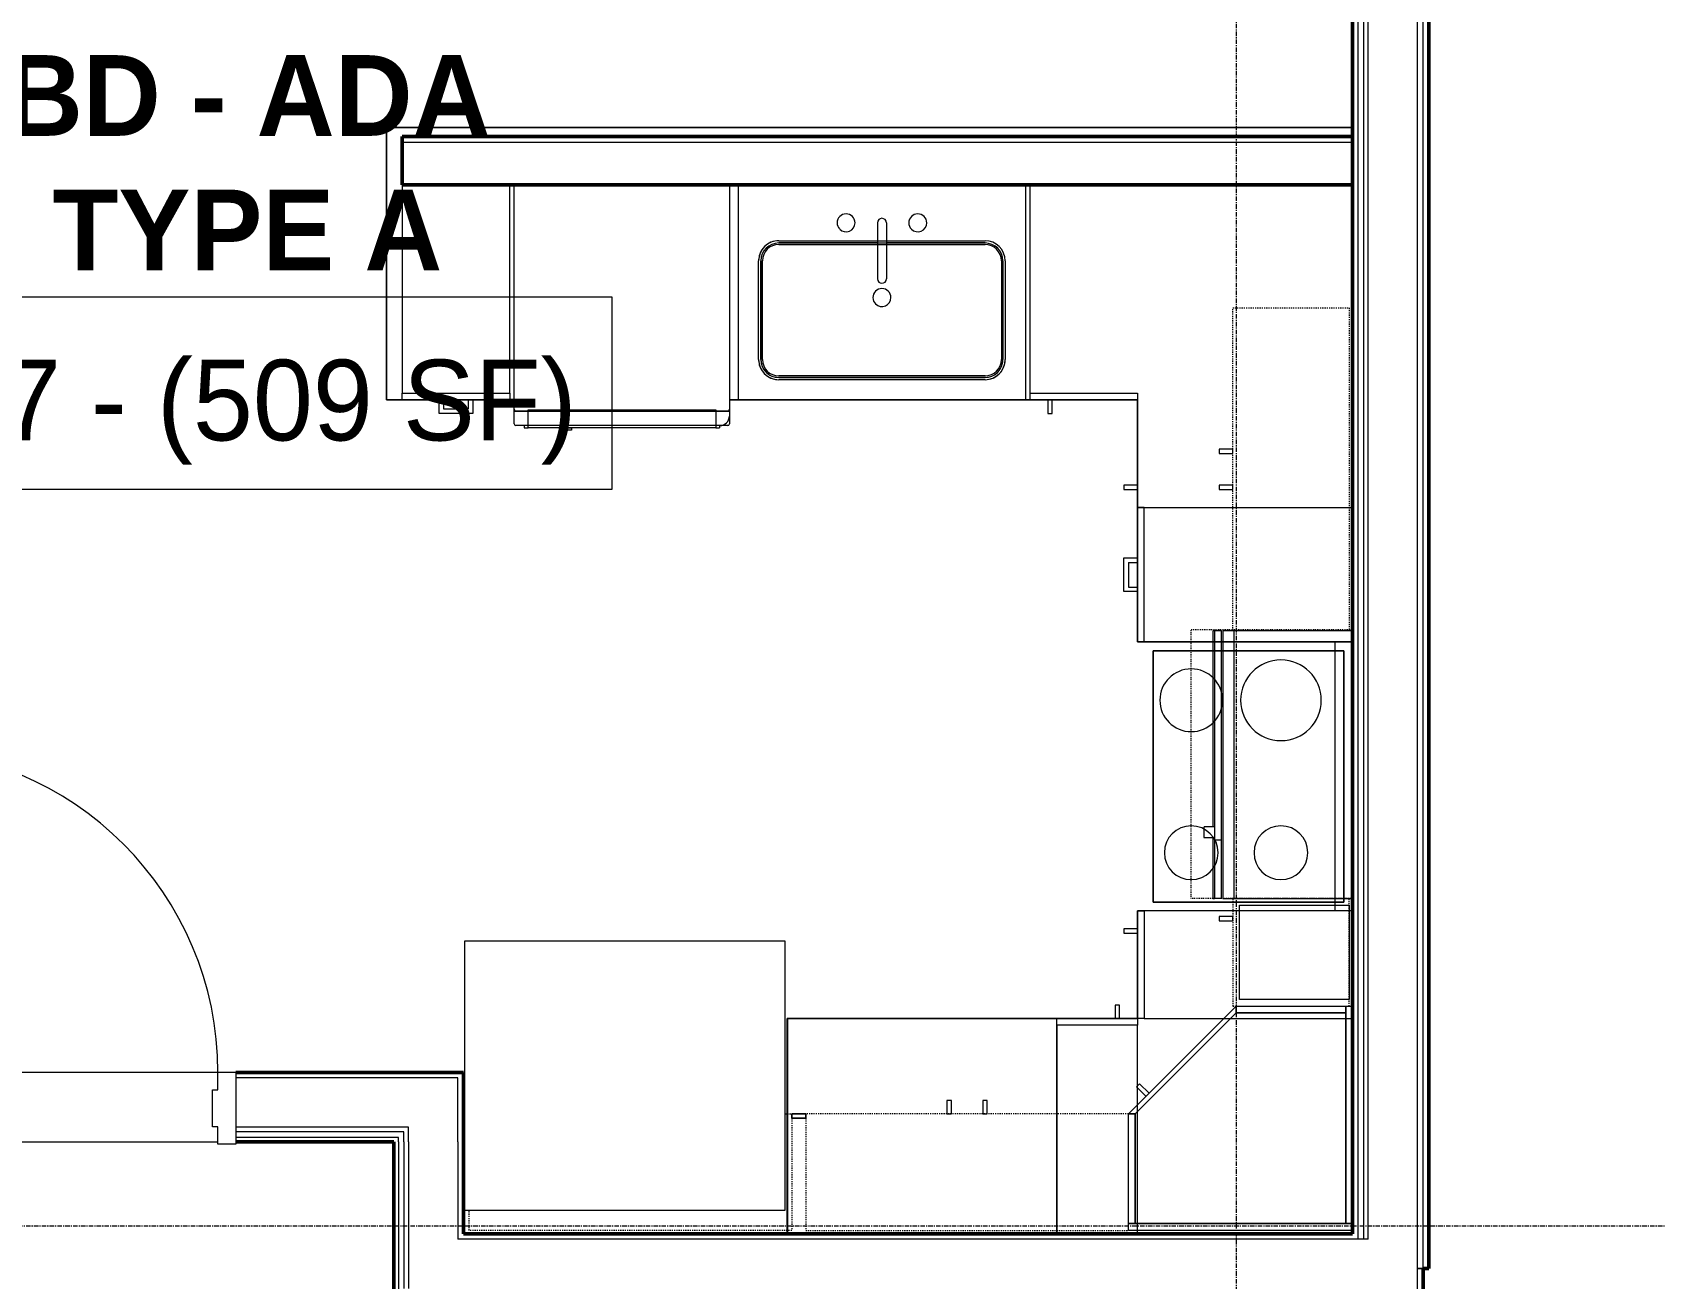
# Model space of a CAD drawing. Header units: inches. Extents: x -4218 to -1830, y 9767 to 12426.
# Drawn here: x -3288.6 to -3107.7, y 11841.4 to 11980.3 of the extents above; entities that cross this region are included whole.
import ezdxf

# ---------------------------------------------------------------- set-up
doc = ezdxf.new("R2010")
doc.units = ezdxf.units.IN
doc.header["$MEASUREMENT"] = 0
for name, pattern in [('Dash', [0.25, 0.125, -0.125]), ('Grid Line 1_2_', [0.875, 0.5, -0.125, 0.125, -0.125]), ('Overhead', [0.15625, 0.09375, -0.0625])]:
    doc.linetypes.add(name, pattern=pattern)
for name, color, linetype, lineweight in [('0-1', 7, 'Continuous', 5), ('0-2', 10, 'Continuous', 9), ('A-AREA-IDEN', 2, 'Continuous', 9), ('A-DOOR-1', 10, 'Continuous', 9), ('A-DOOR-2', 50, 'Continuous', 20), ('A-DOOR-FRAM-3', 50, 'Continuous', 20), ('A-WALL-1', 7, 'Continuous', 50), ('A-WALL-2', 250, 'Continuous', 13), ('A-WALL-4', 252, 'Continuous', 9), ('A-WALL-5', 253, 'Continuous', 9), ('A-WALL-7', 113, 'Continuous', 9), ('I-WALL-1', 7, 'Continuous', 50), ('I-WALL-2', 10, 'Continuous', 9), ('I-WALL-4', 253, 'Continuous', 9), ('P-SANR-FIXT-1', 10, 'Continuous', 9), ('P-SANR-FIXT-2', 252, 'Continuous', 9), ('Q-CASE', 31, 'Continuous', 9), ('Q-CASE-1', 252, 'Continuous', 9), ('Q-CASE-2', 10, 'Continuous', 9), ('Q-CASE-3', 253, 'Continuous', 9), ('Q-CASE-4', 252, 'Dash', 9), ('Q-CASE-5', 10, 'Dash', 9), ('Q-CASE-7', 253, 'Dash', 9), ('Q-CASE-8', 254, 'Continuous', 9), ('Q-SPCQ-1', 10, 'Continuous', 9), ('Q-SPCQ-2', 91, 'Overhead', 9), ('S-GRID-1', 1, 'Grid Line 1_2_', 9)]:
    doc.layers.add(name, color=color, linetype=linetype, lineweight=lineweight)
doc.styles.add('Century Gothic', font='ufonts.com_century-gothic.ttf', dxfattribs={"height": 9})
doc.styles.add('Century Gothic_B', font='GOTHICB.TTF', dxfattribs={"height": 9})

# ---------------------------------------------------------------- blocks, each defined once
blk = doc.blocks.new('Refrigerator_-_Side-by-Side_6047 - 36_ X 30_-345559-BACKGROUND - RCP - 1ST FLOOR')
at = {"layer": 'Q-SPCQ-1'}
for p, q in [((17.87, 14.42), (-17.88, 14.42)), ((-17.88, 14.42), (-17.88, -15.58)), ((17.87, -15.58), (17.87, 14.42)), ((-17.88, -15.58), (17.87, -15.58))]:
    blk.add_line(p, q, dxfattribs=at)
blk = doc.blocks.new('Range - 24_ x 30_ ADA-2553125-BACKGROUND - RCP - 1ST FLOOR')
at = {"layer": 'Q-SPCQ-1'}
blk.add_line((0, 22), (30, 22), dxfattribs=at)
for centre, radius, start, end in [((6.5, 16), 4.5, 360, 180), ((23.5, 16), 3, 360, 180), ((6.5, 16), 4.5, 180, 360), ((23.5, 16), 3, 180, 0), ((6.5, 6), 3.5, 360, 180), ((23.5, 6), 3, 360, 180), ((6.5, 6), 3.5, 180, 0), ((23.5, 6), 3, 180, 360)]:
    blk.add_arc(centre, radius, start, end, dxfattribs=at)
blk = doc.blocks.new('Sink Kitchen-Single - 30_ x 21_-366345-BACKGROUND - RCP - 1ST FLOOR')
at = {"layer": 'P-SANR-FIXT-1'}
for p, q in [((0.12, 6.09), (-10.88, 6.09)), ((0.12, 6.34), (0.12, 6.09)), ((1.12, 6.34), (1.12, 6.09)), ((12.12, 6.09), (1.12, 6.09)), ((-12.88, 4.09), (-12.88, -6.91)), ((14.12, -6.91), (14.12, 4.09)), ((-10.88, -8.91), (12.12, -8.91))]:
    blk.add_line(p, q, dxfattribs=at)
at = {"layer": 'P-SANR-FIXT-2'}
for p, q in [((0.12, 8.34), (0.12, 6.34)), ((1.12, 8.34), (1.12, 6.34)), ((0.12, 6.09), (0.12, 2.09)), ((1.12, 6.09), (1.12, 2.09))]:
    blk.add_line(p, q, dxfattribs=at)
for centre, radius, start, end in [((-3.38, 8.34), 1, 360, 180), ((4.62, 8.34), 1, 360, 180), ((-3.38, 8.34), 1, 180, 222.2283), ((-3.38, 8.34), 1, 225, 0), ((0.62, 8.34), 0.5, 360, 180), ((4.62, 8.34), 1, 180, 225), ((4.62, 8.34), 1, 225, 0), ((-10.88, 4.09), 2, 90, 180), ((12.12, 4.09), 2, 360, 90), ((0.62, 2.09), 0.5, 180, 0), ((0.62, 0), 1, 360, 180), ((0.62, 0), 1, 180, 225), ((0.62, 0), 1, 225, 0), ((-10.88, -6.91), 2, 180, 210), ((12.12, -6.91), 2, 300, 0), ((-10.88, -6.91), 2, 210, 270), ((12.12, -6.91), 2, 270, 300)]:
    blk.add_arc(centre, radius, start, end, dxfattribs=at)
blk = doc.blocks.new('300 Series Wall Hung Cabinet_302 - 36_ X 15_-2571244-BACKGROUND - RCP - 1ST FLOOR')
at = {"layer": 'Q-CASE-4'}
for p, q in [((17.5, 13.19), (18, 13.19)), ((18, 12.69), (18, 0.19)), ((17.75, 0.19), (17.5, 0.19))]:
    blk.add_line(p, q, dxfattribs=at)
at = {"layer": 'Q-CASE-5'}
for p, q in [((17.25, 13.19), (17.5, 13.19)), ((-18, 0.19), (-18, 2.44)), ((17.5, 0.19), (-18, 0.19))]:
    blk.add_line(p, q, dxfattribs=at)
at = {"layer": 'Q-CASE-7'}
for p, q in [((18, 13.19), (18, 12.69)), ((18, 0.19), (17.75, 0.19))]:
    blk.add_line(p, q, dxfattribs=at)
blk = doc.blocks.new('300 Series Wall Hung Cabinet_302 - 36_ x 36_-2571299-BACKGROUND - RCP - 1ST FLOOR')
at = {"layer": 'Q-CASE-1'}
for p, q in [((-1.76, -13.19), (-2.25, -13.19)), ((-2.25, -13.19), (-2.25, -14.69)), ((-1.76, -14.69), (-1.76, -13.22)), ((2.24, -13.19), (1.75, -13.19)), ((1.75, -13.19), (1.75, -14.69)), ((2.24, -14.69), (2.24, -13.19)), ((-2.25, -14.69), (-1.76, -14.69)), ((1.75, -14.69), (2.24, -14.69))]:
    blk.add_line(p, q, dxfattribs=at)
at = {"layer": 'Q-CASE-4'}
for p, q in [((-18, -0.19), (-18, -13.19)), ((18, -13.19), (18, -0.19)), ((-18, -13.19), (18, -13.19))]:
    blk.add_line(p, q, dxfattribs=at)
at = {"layer": 'Q-CASE-7'}
blk.add_line((18, -0.19), (-18, -0.19), dxfattribs=at)
blk = doc.blocks.new('308 - 308-2727439-BACKGROUND - RCP - 1ST FLOOR')
at = {"layer": 'Q-CASE'}
for p, q in [((-12, 13.19), (0, 25.19)), ((0, 24.44), (-11.25, 13.19)), ((0, 25.19), (0, 24.44)), ((-11.25, 13.19), (-12, 13.19))]:
    blk.add_line(p, q, dxfattribs=at)
at = {"layer": 'Q-CASE-1'}
for p, q in [((-11.25, 13.19), (0, 24.44)), ((0, 25.19), (12.25, 25.19)), ((0, 24.44), (0, 25.19)), ((0, 24.44), (12.25, 24.44)), ((12.25, 24.44), (0, 24.44)), ((12.25, 25.19), (12.25, 24.44)), ((12.25, 0.94), (12.25, 25.19)), ((12.25, 25.19), (12.62, 25.19)), ((12.25, 24.44), (12.25, 0.94)), ((-10.76, 16.55), (-11.11, 16.2)), ((-9.7, 15.49), (-10.76, 16.55)), ((-11.11, 16.2), (-10.05, 15.14)), ((-12, 13.19), (-11.25, 13.19)), ((-12, 0.94), (-12, 13.19)), ((-11.25, 0.94), (-11.25, 13.19)), ((-11.25, 13.19), (-11.25, 0.94)), ((-11.25, 0.94), (-12, 0.94)), ((-12, 0.19), (-12, 0.94)), ((-12, 0.94), (12.63, 0.94)), ((12.25, 0.94), (-11.25, 0.94)), ((12.63, 0.94), (12.25, 0.94))]:
    blk.add_line(p, q, dxfattribs=at)
at = {"layer": 'Q-CASE-3'}
for p, q in [((12.62, 25.19), (13, 25.19)), ((13, 0.19), (-12, 0.19)), ((13, 0.94), (12.63, 0.94)), ((12.63, 0.94), (13, 0.94))]:
    blk.add_line(p, q, dxfattribs=at)
at = {"layer": 'Q-CASE-8'}
for p, q in [((13, 25.19), (13, 0.94)), ((13, 0.94), (13, 0.19))]:
    blk.add_line(p, q, dxfattribs=at)
blk = doc.blocks.new('300 Series Wall Hung Cabinet_301 - 12_-2216986-BACKGROUND - RCP - 1ST FLOOR')
at = {"layer": 'Q-CASE-1'}
for p, q in [((-5.25, -0.19), (-4.62, -0.19)), ((5.25, -0.19), (5.25, -12.44)), ((5.25, -12.44), (-4.62, -12.44)), ((-3.51, -13.19), (-4, -13.19)), ((-4, -13.19), (-4, -14.69)), ((-3.51, -14.69), (-3.51, -13.19)), ((-4, -14.69), (-3.51, -14.69))]:
    blk.add_line(p, q, dxfattribs=at)
at = {"layer": 'Q-CASE-2'}
for p, q in [((-5.25, -12.44), (-5.25, -0.19)), ((-4.62, -12.44), (-5.25, -12.44))]:
    blk.add_line(p, q, dxfattribs=at)
at = {"layer": 'Q-CASE-3'}
blk.add_line((-4.62, -0.19), (5.25, -0.19), dxfattribs=at)
at = {"layer": 'Q-CASE-4'}
for p, q in [((-4.62, -0.19), (-6, -0.19)), ((-6, -0.81), (-6, -13.19)), ((6, -13.19), (6, -0.19)), ((-6, -13.19), (-5.62, -13.19)), ((-4.62, -13.19), (6, -13.19))]:
    blk.add_line(p, q, dxfattribs=at)
at = {"layer": 'Q-CASE-5'}
for p, q in [((-6, -0.19), (-6, -0.81)), ((-5.62, -13.19), (-4.62, -13.19))]:
    blk.add_line(p, q, dxfattribs=at)
at = {"layer": 'Q-CASE-7'}
blk.add_line((6, -0.19), (-4.62, -0.19), dxfattribs=at)
blk = doc.blocks.new('30quot_MicrowaveVentADA_11166 - 70cm miele oven-V80-BACKGROUND - RCP - 1ST FLOOR')
at = {"layer": 'Q-CASE-1'}
for p, q in [((-14.2, -0.37), (-14.2, -13.23)), ((15.68, -0.37), (15.68, 0)), ((15.68, -13.23), (15.68, -1)), ((-14.2, -13.23), (-14.2, -14.49)), ((-12.95, -13.23), (-14.2, -13.23)), ((15.68, -13.23), (-11.95, -13.23)), ((15.68, -14.49), (15.68, -13.23)), ((-14.2, -14.49), (-12.95, -14.49)), ((-12.95, -14.61), (-14.2, -14.61)), ((-14.2, -14.61), (-14.2, -15.39)), ((-14.2, -15.39), (-14.2, -15.48)), ((-14.2, -15.39), (-12.95, -15.39)), ((-14.2, -15.48), (-14.2, -15.59)), ((-14.2, -15.59), (-14.2, -15.6)), ((-14.2, -15.6), (-12.95, -15.6)), ((-11.95, -14.49), (15.68, -14.49)), ((9.18, -14.61), (-11.95, -14.61)), ((-11.95, -15.39), (9.18, -15.39)), ((-11.95, -15.6), (7.69, -15.6)), ((7.69, -15.39), (7.69, -16.55)), ((8.88, -16.16), (8.88, -15.39)), ((8.88, -15.6), (15.68, -15.6)), ((8.88, -16.55), (8.88, -16.16)), ((9.18, -14.61), (9.18, -15.39)), ((15.68, -14.61), (9.18, -14.61)), ((9.18, -14.61), (9.18, -15.39)), ((9.18, -15.39), (15.68, -15.39)), ((15.68, -14.61), (15.68, -15.39)), ((15.68, -15.48), (15.68, -15.39)), ((15.68, -15.54), (15.68, -15.48)), ((15.68, -15.6), (15.68, -15.54)), ((7.69, -16.6), (8.88, -16.6)), ((8.88, -16.6), (8.88, -16.55)), ((8.88, -16.55), (8.88, -16.6))]:
    blk.add_line(p, q, dxfattribs=at)
at = {"layer": 'Q-CASE-2'}
for p, q in [((15.68, -1), (15.68, -0.37)), ((-11.95, -13.23), (-12.95, -13.23)), ((-12.95, -14.49), (-11.95, -14.49)), ((-11.95, -14.61), (-12.95, -14.61)), ((-12.95, -15.39), (-11.95, -15.39)), ((-12.95, -15.6), (-11.95, -15.6))]:
    blk.add_line(p, q, dxfattribs=at)
at = {"layer": 'Q-CASE-3'}
for p, q in [((-14.2, 0), (-14.2, -0.37)), ((15.68, 0), (-12.95, 0))]:
    blk.add_line(p, q, dxfattribs=at)
at = {"layer": 'Q-CASE-8'}
blk.add_line((-12.95, 0), (-14.2, 0), dxfattribs=at)
blk = doc.blocks.new('300 Series Wall Hung Cabinet_302 - 36_ x 36_-2570919-BACKGROUND - RCP - 1ST FLOOR')
at = {"layer": 'Q-CASE-1'}
for p, q in [((-1.76, 14.69), (-2.25, 14.69)), ((-2.25, 14.69), (-2.25, 13.19)), ((-1.76, 13.19), (-1.76, 14.69)), ((2.24, 14.69), (1.75, 14.69)), ((1.75, 14.69), (1.75, 13.19)), ((2.24, 13.19), (2.24, 14.69)), ((-2.25, 13.19), (-1.76, 13.19)), ((1.75, 13.19), (2.24, 13.19))]:
    blk.add_line(p, q, dxfattribs=at)
at = {"layer": 'Q-CASE-4'}
for p, q in [((-18, 0.19), (-18, 13.19)), ((-18, 13.19), (18, 13.19)), ((18, 13.19), (18, 0.19))]:
    blk.add_line(p, q, dxfattribs=at)
at = {"layer": 'Q-CASE-7'}
blk.add_line((18, 0.19), (-18, 0.19), dxfattribs=at)
blk = doc.blocks.new('Cabinet Filler21 - Cabinet Filler-2761982-BACKGROUND - RCP - 1ST FLOOR')
at = {"layer": 'A-WALL-4'}
for p, q in [((-3203.92, 11859.24), (-3203.92, 11859.74)), ((-3203.92, 11859.74), (-3202.37, 11859.74)), ((-3202.37, 11859.24), (-3203.92, 11859.24)), ((-3202.37, 11859.74), (-3202.37, 11859.24))]:
    blk.add_line(p, q, dxfattribs=at)
at = {"layer": 'A-WALL-5'}
for p, q in [((-3202.37, 11859.74), (-3203.92, 11859.74)), ((-3203.92, 11859.74), (-3203.92, 11859.24)), ((-3203.92, 11859.24), (-3202.37, 11859.24)), ((-3202.37, 11859.24), (-3202.37, 11859.74))]:
    blk.add_line(p, q, dxfattribs=at)
blk = doc.blocks.new('Vanity Cabinet-Double Door-ADA - 33_ ADA-2763631-BACKGROUND - RCP - 1ST FLOOR')
at = {"layer": 'Q-CASE-2'}
for p, q in [((-15.26, -24), (-15.26, 0)), ((-15.26, 0), (16.74, 0)), ((16.74, 0), (16.74, -24)), ((16.74, -24), (-15.26, -24))]:
    blk.add_line(p, q, dxfattribs=at)
blk = doc.blocks.new('Base Cabinet 3 Drawer 230 - Base Cabinet 3 Drawer 230 12_ ADA-2763912-BACKGROUND - RCP - 1ST FLOOR')
at = {"layer": 'Q-CASE-2'}
for p, q in [((-1.14, 24), (-1.14, 25.5)), ((-1.14, 25.5), (2.61, 25.5)), ((2.61, 25.5), (2.61, 24)), ((-5.26, 24), (6.74, 24)), ((-5.26, 23.25), (-5.26, 24)), ((-1.14, 24), (-0.64, 24)), ((2.11, 25), (-0.64, 25)), ((-0.64, 24), (-0.64, 25)), ((2.11, 24), (2.11, 25)), ((2.61, 24), (2.11, 24)), ((6.74, 24), (6.74, 23.25)), ((6.74, 23.25), (-5.26, 23.25)), ((-5.26, 23.25), (-5.26, 0)), ((6.74, 0), (6.74, 23.25)), ((-5.26, 0), (6.74, 0))]:
    blk.add_line(p, q, dxfattribs=at)
blk = doc.blocks.new('Range_Hood_386 - 30_ Wide-2875944-BACKGROUND - RCP - 1ST FLOOR')
at = {"layer": 'Q-SPCQ-2'}
for p, q in [((-15, 11.62), (-15, 12)), ((-15, 12), (-13.62, 12)), ((-15, -6), (-15, 11.62)), ((-13.62, 12), (15, 12)), ((15, 12), (15, 11.62)), ((15, 11.62), (15, 11)), ((15, 11), (15, -6)), ((-13.62, -6), (-15, -6)), ((-12.62, -6), (-13.62, -6)), ((15, -6), (-12.62, -6))]:
    blk.add_line(p, q, dxfattribs=at)
blk = doc.blocks.new('Base Cabinet Single Door and Shelf - Base Cabinet Single Door and Shelf 9_ ADA-2971786-BACKGROUND - RCP - 1ST FLOOR')
at = {"layer": 'Q-CASE-2'}
for p, q in [((-4.27, 25.5), (-4.76, 25.5)), ((-4.76, 25.5), (-4.76, 24)), ((-4.27, 24), (-4.27, 25.5)), ((-11.26, 24), (-2.26, 24)), ((-11.26, 23.25), (-11.26, 24)), ((-4.76, 24), (-4.27, 24)), ((-2.26, 24), (-2.26, 23.25)), ((-2.26, 23.25), (-11.26, 23.25)), ((-11.26, 23.25), (-11.26, 0)), ((-2.26, 0), (-2.26, 23.25)), ((-11.26, 0), (-2.26, 0))]:
    blk.add_line(p, q, dxfattribs=at)
blk = doc.blocks.new('Vanity Cabinet-Double Door-ADA - 30_ ADA-2971475-BACKGROUND - RCP - 1ST FLOOR')
at = {"layer": 'Q-CASE-2'}
for p, q in [((-14.26, -24), (-14.26, 0)), ((-14.26, 0), (15.74, 0)), ((15.74, 0), (15.74, -24)), ((15.74, -24), (-14.26, -24))]:
    blk.add_line(p, q, dxfattribs=at)
blk = doc.blocks.new('Base Cabinet Corner 197 - Base Cabinet Corner 197 ADA-2762271-BACKGROUND - RCP - 1ST FLOOR')
at = {"layer": 'Q-CASE-2'}
for p, q in [((0.74, 36), (-23.26, 36)), ((-23.26, 36), (-23.26, 0)), ((0.74, 23.25), (0.74, 36)), ((0.74, 24), (0.74, 36)), ((0.73, 34), (0.73, 33.51)), ((2.23, 34), (0.73, 34)), ((0.73, 33.51), (2.23, 33.51)), ((2.23, 33.51), (2.23, 34)), ((10.73, 25.5), (10.24, 25.5)), ((10.24, 25.5), (10.24, 24)), ((10.73, 24), (10.73, 25.5)), ((12.74, 24), (0.74, 24)), ((0.74, 23.25), (0.74, 24)), ((10.24, 24), (10.73, 24)), ((12.74, 0), (12.74, 24)), ((12.74, 23.25), (0.74, 23.25)), ((-23.26, 0), (12.74, 0))]:
    blk.add_line(p, q, dxfattribs=at)
blk = doc.blocks.new('Base Cabinet Single Door and Shelf - Base Cabinet Single Door and Shelf 12_ ADA-2557421-BACKGROUND - RCP - 1ST FLOOR')
at = {"layer": 'Q-CASE-2'}
for p, q in [((-1.27, 25.5), (-1.76, 25.5)), ((-1.76, 25.5), (-1.76, 24)), ((-1.27, 24), (-1.27, 25.5)), ((-11.26, 24), (0.74, 24)), ((-11.26, 23.25), (-11.26, 24)), ((-1.76, 24), (-1.27, 24)), ((0.74, 24), (0.74, 23.25)), ((0.74, 23.25), (-11.26, 23.25)), ((-11.26, 23.25), (-11.26, 0)), ((0.74, 0), (0.74, 23.25)), ((-11.26, 0), (0.74, 0))]:
    blk.add_line(p, q, dxfattribs=at)
blk = doc.blocks.new('Base Cabinet 4 Drawer 254 - Base Cabinet 4 Drawer 254 15_ ADA-2972314-BACKGROUND - RCP - 1ST FLOOR')
at = {"layer": 'Q-CASE-2'}
for p, q in [((-6.76, -23.25), (-6.76, 0)), ((-6.76, 0), (8.24, 0)), ((8.24, 0), (8.24, -23.25)), ((-6.76, -23.25), (-6.76, -24)), ((8.24, -23.25), (-6.76, -23.25)), ((8.24, -24), (8.24, -23.25)), ((-6.76, -24), (8.24, -24)), ((-0.64, -24), (-1.14, -24)), ((-1.14, -25.5), (-1.14, -24)), ((-0.64, -25), (-0.64, -24)), ((-0.64, -25), (2.11, -25)), ((2.11, -25), (2.11, -24)), ((2.11, -24), (2.61, -24)), ((2.61, -24), (2.61, -25.5)), ((2.61, -25.5), (-1.14, -25.5))]:
    blk.add_line(p, q, dxfattribs=at)
blk = doc.blocks.new('CTR - 1st Phase - Unit Layouts_rvt-1-BACKGROUND - RCP - 1ST FLOOR')
at = {"layer": 'A-WALL-1'}
for p, q in [((-3247.37, 11963.36), (-3247.37, 11968.74)), ((-3247.37, 11968.74), (-3141.37, 11968.74)), ((-3141.37, 11968.74), (-3141.37, 11963.36)), ((-3141.37, 11963.36), (-3247.37, 11963.36))]:
    blk.add_line(p, q, dxfattribs=at)
at = {"layer": 'A-WALL-2'}
blk.add_line((-3247.37, 11968.11), (-3141.37, 11968.11), dxfattribs=at)
at = {"layer": 'A-WALL-4'}
for p, q in [((-3247.37, 11968.74), (-3247.37, 11963.36)), ((-3247.37, 11968.74), (-3141.37, 11968.74)), ((-3234.87, 11963.36), (-3247.37, 11963.36)), ((-3141.37, 11963.36), (-3210.87, 11963.36))]:
    blk.add_line(p, q, dxfattribs=at)
at = {"layer": 'A-WALL-5'}
blk.add_line((-3141.37, 11968.74), (-3141.37, 11963.36), dxfattribs=at)
at = {"layer": 'A-WALL-7'}
for p, q in [((-3249.11, 11939.36), (-3249.11, 11969.74)), ((-3249.11, 11969.74), (-3141.37, 11969.74)), ((-3141.37, 11969.74), (-3249.11, 11969.74)), ((-3249.11, 11969.74), (-3249.11, 11939.36)), ((-3141.37, 11968.74), (-3141.37, 11969.74)), ((-3141.37, 11969.74), (-3141.37, 11968.74)), ((-3141.37, 11963.36), (-3141.37, 11968.74)), ((-3141.37, 11968.74), (-3141.37, 11963.36)), ((-3141.37, 11912.36), (-3141.37, 11963.36)), ((-3141.37, 11963.36), (-3141.37, 11912.36)), ((-3205.37, 11957.11), (-3182.37, 11957.11)), ((-3205.37, 11957.11), (-3182.37, 11957.11)), ((-3205.37, 11956.86), (-3182.37, 11956.86)), ((-3205.37, 11956.69), (-3182.37, 11956.69)), ((-3207.62, 11943.86), (-3207.62, 11954.86)), ((-3207.62, 11943.86), (-3207.62, 11954.86)), ((-3207.37, 11943.86), (-3207.37, 11954.86)), ((-3207.2, 11943.86), (-3207.2, 11954.86)), ((-3180.55, 11954.86), (-3180.55, 11943.86)), ((-3180.37, 11954.86), (-3180.37, 11943.86)), ((-3180.12, 11954.86), (-3180.12, 11943.86)), ((-3180.12, 11954.86), (-3180.12, 11943.86)), ((-3182.37, 11942.04), (-3205.37, 11942.04)), ((-3182.37, 11941.86), (-3205.37, 11941.86)), ((-3182.37, 11941.61), (-3205.37, 11941.61)), ((-3182.37, 11941.61), (-3205.37, 11941.61)), ((-3243.25, 11939.36), (-3249.11, 11939.36)), ((-3249.11, 11939.36), (-3243.25, 11939.36)), ((-3243.25, 11939.36), (-3242.75, 11939.36)), ((-3240, 11939.36), (-3242.75, 11939.36)), ((-3242.75, 11939.36), (-3240, 11939.36)), ((-3240, 11939.36), (-3239.5, 11939.36)), ((-3234.87, 11939.36), (-3239.5, 11939.36)), ((-3239.5, 11939.36), (-3234.87, 11939.36)), ((-3175.4, 11939.36), (-3210.87, 11939.36)), ((-3210.87, 11939.36), (-3175.4, 11939.36)), ((-3175.36, 11939.36), (-3174.87, 11939.36)), ((-3165.37, 11939.36), (-3174.87, 11939.36)), ((-3174.87, 11939.36), (-3165.37, 11939.36)), ((-3165.37, 11939.36), (-3165.37, 11929.85)), ((-3165.37, 11929.85), (-3165.37, 11939.36)), ((-3165.37, 11929.36), (-3165.37, 11921.74)), ((-3165.37, 11921.74), (-3165.37, 11929.36)), ((-3165.37, 11921.24), (-3165.37, 11921.74)), ((-3165.37, 11921.24), (-3165.37, 11918.49)), ((-3165.37, 11918.49), (-3165.37, 11921.24)), ((-3165.37, 11917.99), (-3165.37, 11918.49)), ((-3165.37, 11917.99), (-3165.37, 11912.36)), ((-3165.37, 11912.36), (-3165.37, 11917.99)), ((-3165.37, 11912.36), (-3141.37, 11912.36)), ((-3141.37, 11912.36), (-3165.37, 11912.36)), ((-3163.62, 11883.36), (-3163.62, 11911.36)), ((-3163.62, 11911.36), (-3142.37, 11911.36)), ((-3163.62, 11911.36), (-3163.62, 11883.36)), ((-3142.37, 11911.36), (-3163.62, 11911.36)), ((-3142.37, 11911.36), (-3142.37, 11883.36)), ((-3142.37, 11883.36), (-3142.37, 11911.36)), ((-3141.37, 11882.36), (-3165.37, 11882.36)), ((-3165.37, 11882.36), (-3165.37, 11880.35)), ((-3165.37, 11882.36), (-3165.37, 11880.35)), ((-3141.37, 11882.36), (-3165.37, 11882.36)), ((-3142.37, 11883.36), (-3163.62, 11883.36)), ((-3163.62, 11883.36), (-3142.37, 11883.36)), ((-3141.37, 11846.36), (-3141.37, 11882.36)), ((-3141.37, 11846.36), (-3141.37, 11882.36)), ((-3165.37, 11880.35), (-3165.37, 11879.86)), ((-3165.37, 11879.86), (-3165.37, 11870.36)), ((-3165.37, 11879.86), (-3165.37, 11870.36)), ((-3167.87, 11870.36), (-3204.42, 11870.36)), ((-3204.42, 11870.36), (-3204.42, 11846.36)), ((-3204.42, 11846.36), (-3204.42, 11870.36)), ((-3204.42, 11870.36), (-3167.87, 11870.36)), ((-3167.39, 11870.36), (-3167.87, 11870.36)), ((-3165.37, 11870.36), (-3167.39, 11870.36)), ((-3167.39, 11870.36), (-3165.37, 11870.36)), ((-3204.42, 11846.36), (-3141.37, 11846.36)), ((-3141.37, 11846.36), (-3204.42, 11846.36))]:
    blk.add_line(p, q, dxfattribs=at)
for centre, radius, start, end in [((-3205.37, 11954.86), 2.25, 90, 180), ((-3205.37, 11954.86), 2.25, 135, 165), ((-3205.37, 11954.86), 2, 90, 180), ((-3205.37, 11954.86), 1.83, 90, 180), ((-3205.37, 11954.86), 2.25, 90, 135), ((-3182.37, 11954.86), 2.25, 0, 90), ((-3182.37, 11954.86), 2.25, 0, 90), ((-3182.37, 11954.86), 2, 0, 90), ((-3182.37, 11954.86), 1.83, 0, 90), ((-3205.37, 11954.86), 2.25, 165, 180), ((-3205.37, 11943.86), 2.25, 180, 270), ((-3205.37, 11943.86), 2.25, 180, 195), ((-3205.37, 11943.86), 2, 180, 270), ((-3205.37, 11943.86), 1.83, 180, 270), ((-3182.37, 11943.86), 1.83, 270, 0), ((-3182.37, 11943.86), 2, 270, 0), ((-3182.37, 11943.86), 2.25, 270, 0), ((-3182.37, 11943.86), 2.25, 345, 0), ((-3205.37, 11943.86), 2.25, 195, 270), ((-3182.37, 11943.86), 2.25, 270, 315), ((-3182.37, 11943.86), 2.25, 315, 345)]:
    blk.add_arc(centre, radius, start, end, dxfattribs=at)
at = {"layer": 'Q-SPCQ-1'}
for p, q in [((-3234.87, 11963.36), (-3210.87, 11963.36)), ((-3234.87, 11936.69), (-3234.87, 11963.36)), ((-3234.87, 11963.36), (-3210.87, 11963.36)), ((-3234.87, 11938.31), (-3234.87, 11963.36)), ((-3210.87, 11963.36), (-3210.87, 11937.56)), ((-3210.87, 11963.36), (-3210.87, 11938.31)), ((-3234.87, 11936.69), (-3234.87, 11938.11)), ((-3234.87, 11938.11), (-3210.87, 11938.11)), ((-3211.07, 11938.11), (-3234.68, 11938.11)), ((-3233.34, 11938.24), (-3212.41, 11938.24)), ((-3233.34, 11936.24), (-3233.34, 11938.24)), ((-3212.41, 11938.24), (-3212.41, 11936.24)), ((-3210.87, 11938.11), (-3210.87, 11936.69)), ((-3211.07, 11936.49), (-3234.68, 11936.49)), ((-3211.95, 11936.49), (-3234.68, 11936.49)), ((-3233.78, 11936.49), (-3233.78, 11936.24)), ((-3233.78, 11936.24), (-3233.34, 11936.24)), ((-3212.41, 11936.24), (-3233.34, 11936.24)), ((-3229.63, 11936.24), (-3228.5, 11936.24)), ((-3229.63, 11935.99), (-3229.63, 11936.24)), ((-3228.5, 11935.99), (-3229.63, 11935.99)), ((-3228.5, 11936.24), (-3228.5, 11935.99)), ((-3212.41, 11936.24), (-3211.97, 11936.24)), ((-3211.97, 11936.49), (-3211.97, 11936.24))]:
    blk.add_line(p, q, dxfattribs=at)
for centre, radius, start, end in [((-3234.68, 11938.31), 0.197, 180, 270), ((-3234.68, 11936.69), 0.197, 180, 270), ((-3234.68, 11936.69), 0.197, 180, 270), ((-3211.95, 11937.56), 1.07, 270, 0), ((-3211.07, 11938.31), 0.197, 270, 0), ((-3211.07, 11936.69), 0.197, 270, 0)]:
    blk.add_arc(centre, radius, start, end, dxfattribs=at)
at = {"layer": '0-2'}
for name, p, rotation in [('Base Cabinet 3 Drawer 230 - Base Cabinet 3 Drawer 230 12_ ADA-2763912-BACKGROUND - RCP - 1ST FLOOR', (-3240.64, 11963.36), 180), ('Base Cabinet Corner 197 - Base Cabinet Corner 197 ADA-2762271-BACKGROUND - RCP - 1ST FLOOR', (-3164.64, 11963.36), 180), ('300 Series Wall Hung Cabinet_302 - 36_ x 36_-2570919-BACKGROUND - RCP - 1ST FLOOR', (-3141.56, 11931.62), 90), ('Base Cabinet 4 Drawer 254 - Base Cabinet 4 Drawer 254 15_ ADA-2972314-BACKGROUND - RCP - 1ST FLOOR', (-3141.37, 11920.6), 269.9999999999965), ('Range_Hood_386 - 30_ Wide-2875944-BACKGROUND - RCP - 1ST FLOOR', (-3153.37, 11898.74), 270.0000000000042), ('30quot_MicrowaveVentADA_11166 - 70cm miele oven-V80-BACKGROUND - RCP - 1ST FLOOR', (-3141.37, 11899.42), 269.9999999999997), ('Range - 24_ x 30_ ADA-2553125-BACKGROUND - RCP - 1ST FLOOR', (-3165.37, 11912.36), 270.0000000000113), ('Base Cabinet Single Door and Shelf - Base Cabinet Single Door and Shelf 12_ ADA-2557421-BACKGROUND - RCP - 1ST FLOOR', (-3141.37, 11881.63), 90.00000000000348), ('300 Series Wall Hung Cabinet_301 - 12_-2216986-BACKGROUND - RCP - 1ST FLOOR', (-3141.56, 11877.74), 270), ('Refrigerator_-_Side-by-Side_6047 - 36_ X 30_-345559-BACKGROUND - RCP - 1ST FLOOR', (-3222.55, 11863.41), 180), ('Vanity Cabinet-Double Door-ADA - 30_ ADA-2971475-BACKGROUND - RCP - 1ST FLOOR', (-3188.64, 11846.36), 180), ('300 Series Wall Hung Cabinet_302 - 36_ x 36_-2571299-BACKGROUND - RCP - 1ST FLOOR', (-3184.37, 11846.55), 180)]:
    blk.add_blockref(name, p, dxfattribs=dict(at, rotation=rotation))
for name, p in [('Vanity Cabinet-Double Door-ADA - 33_ ADA-2763631-BACKGROUND - RCP - 1ST FLOOR', (-3194.61, 11963.36)), ('Sink Kitchen-Single - 30_ x 21_-366345-BACKGROUND - RCP - 1ST FLOOR', (-3194.49, 11950.77)), ('Base Cabinet Single Door and Shelf - Base Cabinet Single Door and Shelf 9_ ADA-2971786-BACKGROUND - RCP - 1ST FLOOR', (-3163.11, 11846.36)), ('308 - 308-2727439-BACKGROUND - RCP - 1ST FLOOR', (-3154.37, 11846.55)), ('300 Series Wall Hung Cabinet_302 - 36_ X 15_-2571244-BACKGROUND - RCP - 1ST FLOOR', (-3221.92, 11846.55)), ('Cabinet Filler21 - Cabinet Filler-2761982-BACKGROUND - RCP - 1ST FLOOR', (0, 0))]:
    blk.add_blockref(name, p, dxfattribs=at)
blk = doc.blocks.new('HOLLOW METAL - UNIT DOOR-2191977-BACKGROUND - RCP - 1ST FLOOR')
at = {"layer": 'A-DOOR-1'}
blk.add_arc((18, -4.125), 36, 180, 270, dxfattribs=at)
at = {"layer": 'A-DOOR-2'}
for p, q in [((16.25, -4.125), (18, -4.125)), ((16.25, -40.125), (16.25, -4.125)), ((18, -4.125), (18, -40.125)), ((18, -40.125), (16.25, -40.125))]:
    blk.add_line(p, q, dxfattribs=at)
at = {"layer": 'A-DOOR-FRAM-3'}
for p, q in [((-20, 3.875), (-18, 3.875)), ((-20, -4.125), (-20, 3.875)), ((-18, 3.875), (-18, 1.9375)), ((18, 3.875), (20, 3.875)), ((18, 1.9375), (18, 3.875)), ((20, 3.875), (20, -4.125)), ((-18, 1.9375), (-17.375, 1.9375)), ((-17.375, 1.9375), (-17.375, -2.1875)), ((17.375, 1.9375), (18, 1.9375)), ((17.375, -2.1875), (17.375, 1.9375)), ((-18, -2.1875), (-18, -4.125)), ((-17.375, -2.1875), (-18, -2.1875)), ((18, -2.1875), (17.375, -2.1875)), ((18, -4.125), (18, -2.1875)), ((-18, -4.125), (-20, -4.125)), ((20, -4.125), (18, -4.125))]:
    blk.add_line(p, q, dxfattribs=at)
blk = doc.blocks.new('CTR - 1st Phase - Common Walls_rvt-1-BACKGROUND - RCP - 1ST FLOOR')
at = {"layer": 'A-WALL-2'}
for p, q in [((-3140.75, 11845.74), (-3140.75, 12080.69)), ((-3140.12, 11845.74), (-3140.12, 12080.69)), ((-3139.62, 11845.74), (-3139.62, 12080.69)), ((-3134.12, 11842.49), (-3134.12, 12080.69)), ((-3133.5, 11842.49), (-3133.5, 12080.69)), ((-3241.17, 11863.74), (-3265.92, 11863.74)), ((-3241.17, 11858.24), (-3241.17, 11863.74)), ((-3246.67, 11858.24), (-3265.92, 11858.24)), ((-3247.17, 11857.74), (-3265.92, 11857.74)), ((-3247.8, 11857.11), (-3265.92, 11857.11)), ((-3247.8, 11856.61), (-3247.8, 11857.11)), ((-3247.17, 11857.11), (-3247.17, 11857.74)), ((-3247.17, 11856.61), (-3247.17, 11857.11)), ((-3246.67, 11857.74), (-3246.67, 11858.24)), ((-3246.67, 11856.61), (-3246.67, 11857.74)), ((-3241.17, 11856.61), (-3241.17, 11858.24)), ((-3247.8, 11856.61), (-3247.8, 11846.36)), ((-3247.17, 11856.61), (-3247.17, 11846.36)), ((-3246.67, 11856.61), (-3246.67, 11846.36)), ((-3241.17, 11856.61), (-3241.17, 11846.36)), ((-3247.8, 11846.36), (-3247.8, 11839.74)), ((-3247.17, 11846.36), (-3247.17, 11840.24)), ((-3246.67, 11846.36), (-3246.67, 11845.74)), ((-3241.17, 11846.36), (-3241.17, 11845.74)), ((-3246.67, 11845.74), (-3246.67, 11840.24)), ((-3141.37, 11845.74), (-3241.17, 11845.74)), ((-3140.75, 11845.74), (-3141.37, 11845.74)), ((-3140.12, 11845.74), (-3140.75, 11845.74)), ((-3139.62, 11845.74), (-3140.12, 11845.74)), ((-3134.12, 11743.36), (-3134.12, 11842.49)), ((-3134.12, 11842.49), (-3133.5, 11842.49)), ((-3133.5, 11842.49), (-3134.12, 11842.49))]:
    blk.add_line(p, q, dxfattribs=at)
at = {"layer": 'I-WALL-1'}
for p, q in [((-3141.37, 11846.36), (-3141.37, 12080.69)), ((-3132.87, 12080.69), (-3132.87, 11842.49)), ((-3265.92, 11864.36), (-3240.55, 11864.36)), ((-3240.55, 11864.36), (-3240.55, 11863.74)), ((-3240.55, 11863.74), (-3240.55, 11856.61)), ((-3248.3, 11856.61), (-3265.92, 11856.61)), ((-3248.3, 11846.36), (-3248.3, 11856.61)), ((-3240.55, 11856.61), (-3240.55, 11846.36)), ((-3248.3, 11839.11), (-3248.3, 11846.36)), ((-3240.55, 11846.36), (-3141.37, 11846.36)), ((-3133.5, 11842.49), (-3133.5, 11743.36)), ((-3132.87, 11842.49), (-3133.5, 11842.49))]:
    blk.add_line(p, q, dxfattribs=at)
at = {"layer": 'I-WALL-2'}
for p, q in [((-3267.92, 11864.36), (-3302.17, 11864.36)), ((-3303.92, 11856.61), (-3267.92, 11856.61))]:
    blk.add_line(p, q, dxfattribs=at)
at = {"layer": 'I-WALL-4'}
blk.add_line((-3265.92, 11864.36), (-3265.92, 11856.61), dxfattribs=at)
at = {"layer": '0-2', "rotation": 180}
blk.add_blockref('HOLLOW METAL - UNIT DOOR-2191977-BACKGROUND - RCP - 1ST FLOOR', (-3285.92, 11860.24), dxfattribs=at)

msp = doc.modelspace()

# ---------------------------------------------------------------- linework, layer by layer
at = {"layer": 'A-AREA-IDEN', "flags": 128}
msp.add_lwpolyline([(-3308.5, 11950.84), (-3224, 11950.84), (-3224, 11929.35), (-3308.5, 11929.35)], close=True, dxfattribs=at)
at = {"layer": 'S-GRID-1'}
for p, q in [((-3154.32, 9836.18), (-3154.32, 12376.81)), ((-1830.2, 11847.19), (-4168.71, 11847.19))]:
    msp.add_line(p, q, dxfattribs=at)

# ---------------------------------------------------------------- block references
at = {"layer": '0-1'}
for name in ['CTR - 1st Phase - Unit Layouts_rvt-1-BACKGROUND - RCP - 1ST FLOOR', 'CTR - 1st Phase - Common Walls_rvt-1-BACKGROUND - RCP - 1ST FLOOR']:
    msp.add_blockref(name, (0, 0), dxfattribs=at)

# ---------------------------------------------------------------- texts
at = {"layer": 'A-AREA-IDEN', "char_height": 9, "attachment_point": 1}
for s, insert, width, style in [('1BD - ADA', (-3298.37, 11977.81), 77.568, 'Century Gothic_B'), ('TYPE A', (-3286.37, 11962.81), 48.783, 'Century Gothic_B'), ('117 - (509 SF)', (-3305.5, 11943.84), 94.839, 'Century Gothic')]:
    msp.add_mtext(s, dxfattribs=dict(at, insert=insert, width=width, style=style))

doc.saveas('drawing.dxf')
